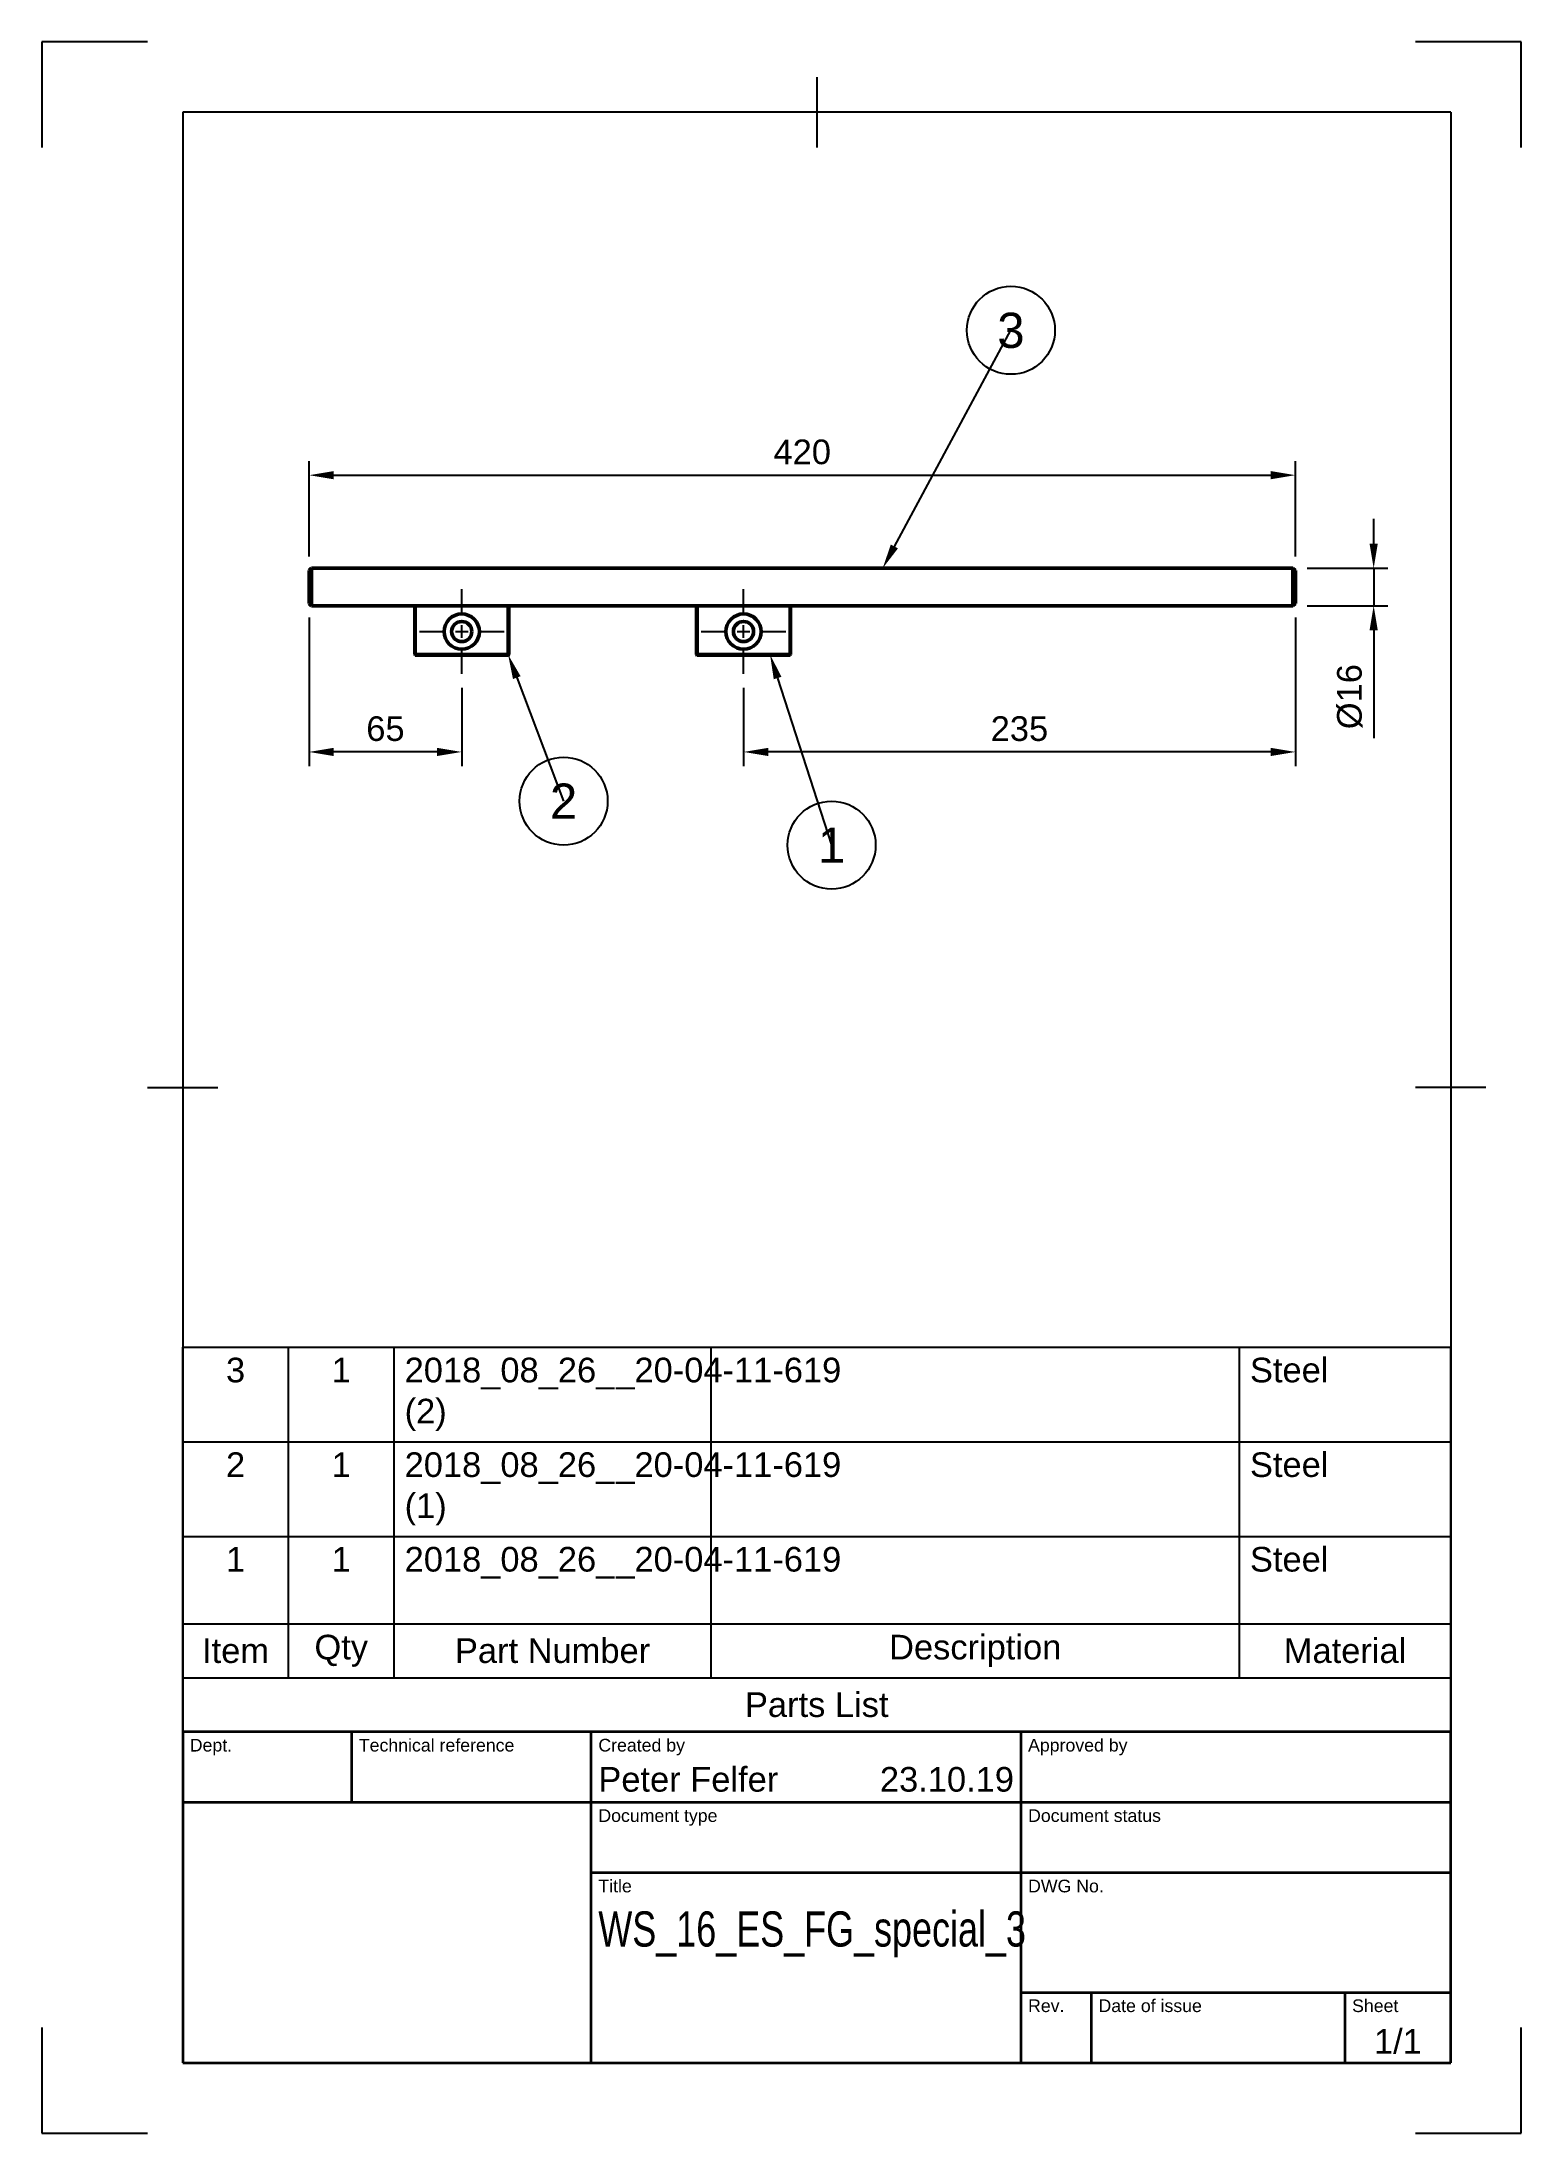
# Model space of a CAD drawing. Header units: millimetres. Extents: x 0 to 210, y 0 to 297.
import ezdxf
from ezdxf import colors
from ezdxf.entities.mleader import LeaderData, LeaderLine
from ezdxf.enums import TextEntityAlignment as Align
from ezdxf.math import Vec2, Vec3

# ---------------------------------------------------------------- set-up
doc = ezdxf.new("R2010")
doc.units = ezdxf.units.MM
doc.header["$LTSCALE"] = 0.75
doc.linetypes.add('CENTER2', pattern=[28.575, 19.05, -3.175, 3.175, -3.175])
for name, color, linetype, lineweight in [('Balloons', 7, 'Continuous', 25), ('Border', 7, 'Continuous', 25), ('FD_Dimensions', 7, 'Continuous', 25), ('Parts Lists', 7, 'Continuous', 25), ('Smart Centers', 7, 'CENTER2', 25), ('TitleBlock', 7, 'Continuous', 35), ('Visible', 7, 'Continuous', 50)]:
    doc.layers.add(name, color=color, linetype=linetype, lineweight=lineweight)
doc.styles.add('FusionTitle', font='')
doc.styles.get("Standard").update_dxf_attribs({"font": 'arial.ttf'})
doc.styles.get('FusionTitle').set_extended_font_data('Arial Unicode MS')
doc.dimstyles.new('Dim-ISO-25', dxfattribs={"dimtxt": 3.5, "dimasz": 3.5, "dimexe": 2, "dimexo": 2, "dimgap": 1.5, "dimtad": 1, "dimzin": 12, "dimdsep": 46, "dimtxsty": 'Standard', "dimcen": 0, "dimazin": 3, "dimtp": 0.1, "dimtm": 0.1, "dimtfac": 0.714, "dimtmove": 0, "dimatfit": 3, "dimfxl": 1, "dimtzin": 12, "dimarcsym": 0})

# ---------------------------------------------------------------- blocks, each defined once
blk = doc.blocks.new('ISO_TITLEBLOCK')
at = {"layer": 'TitleBlock'}
for p, q in [((0, 47), (-180, 47)), ((-180, 47), (-180, 0)), ((-156, 37), (-156, 47)), ((-122, 0), (-122, 47)), ((-61, 0), (-61, 47)), ((0, 0), (0, 47)), ((-180, 37), (0, 37)), ((-122, 27), (0, 27)), ((-61, 10), (0, 10)), ((-51, 0), (-51, 10)), ((-15, 0), (-15, 10)), ((-180, 0), (0, 0))]:
    blk.add_line(p, q, dxfattribs=at)
at = {"layer": 'TitleBlock', "style": 'FusionTitle'}
for s, p in [('Dept.', (-179, 46)), ('Technical reference', (-155, 46)), ('Created by', (-121, 46)), ('Approved by', (-60, 46)), ('Document type', (-121, 36)), ('Document status', (-60, 36)), ('Title', (-121, 26)), ('DWG No.', (-60, 26)), ('Rev.', (-60, 9)), ('Date of issue', (-50, 9)), ('Sheet', (-14, 9))]:
    blk.add_text(s, height=1.8, dxfattribs=at).set_placement(p, align=Align.TOP_LEFT)
for tag, p, height in [('DEPT', (-179, 38.5), 3.5), ('TECHNICAL_REFERENCE', (-155, 38.5), 3.5), ('CREATED_BY', (-121, 38.5), 3.5), ('APPROVED_BY', (-60, 38.5), 3.5), ('DOCUMENT_TYPE', (-121, 28.5), 3.5), ('DOCUMENT_STATUS', (-60, 28.5), 3.5), ('TITLE_1', (-121, 16.5), 5), ('TITLE_2', (-121, 9), 5), ('TITLE_3', (-121, 1.5), 5), ('DATE_OF_ISSUE', (-50, 1.5), 3.5)]:
    blk.add_attdef(tag, p, '', height=height, dxfattribs=at)
for tag, p in [('CREATED_DATE', (-62, 38.5)), ('APPROVED_DATE', (-1, 38.5))]:
    blk.add_attdef(tag, text='', height=3.5, dxfattribs=at).set_placement(p, align=Align.RIGHT)
for tag, height, p in [('DRAWING_NUMBER', 5, (-30.5, 16.6)), ('REV', 3.5, (-56, 3.1)), ('SHEET', 3.5, (-7.5, 3.1))]:
    blk.add_attdef(tag, text='', height=height, dxfattribs=at).set_placement(p, align=Align.MIDDLE)
blk = doc.blocks.new('ISO_A4(P)_SHEET')
at = {"layer": 'Border'}
for p, q in [((15, 297), (0, 297)), ((0, 297), (0, 282)), ((210, 297), (195, 297)), ((210, 282), (210, 297)), ((110, 292), (110, 282)), ((200, 287), (20, 287)), ((20, 287), (20, 10)), ((200, 287), (200, 10)), ((15, 148.5), (25, 148.5)), ((205, 148.5), (195, 148.5)), ((0, 15), (0, 0)), ((210, 0), (210, 15)), ((20, 10), (200, 10)), ((0, 0), (15, 0)), ((195, 0), (210, 0))]:
    blk.add_line(p, q, dxfattribs=at)
blk = doc.blocks.new('*U4')
at = {"layer": 'Smart Centers', "color": 0, "ltscale": 0.75, "transparency": 16777216}
for p, q in [((0, 2.678906), (0, 6)), ((-6, 0), (-2.678906, 0)), ((2.678906, 0), (6, 0)), ((0, -6), (0, -2.678906))]:
    blk.add_line(p, q, dxfattribs=at)
at = {"layer": 'Smart Centers', "color": 0, "linetype": 'Continuous', "ltscale": 0.75, "transparency": 16777216}
for p, q in [((-0.892969, 0), (0.892969, 0)), ((0, -0.892969), (0, 0.892969))]:
    blk.add_line(p, q, dxfattribs=at)
blk = doc.blocks.new('*U5')
at = {"layer": 'Smart Centers', "color": 0, "ltscale": 0.75, "transparency": 16777216}
for p, q in [((0, 2.678906), (0, 6)), ((-6, 0), (-2.678906, 0)), ((2.678906, 0), (6, 0)), ((0, -6), (0, -2.678906))]:
    blk.add_line(p, q, dxfattribs=at)
at = {"layer": 'Smart Centers', "color": 0, "linetype": 'Continuous', "ltscale": 0.75, "transparency": 16777216}
for p, q in [((-0.892969, 0), (0.892969, 0)), ((0, -0.892969), (0, 0.892969))]:
    blk.add_line(p, q, dxfattribs=at)
blk = doc.blocks.new('*D12')
at = {"layer": 'Defpoints', "color": 0, "transparency": 16777216}
for p in [(177.943535, 235.457492), (37.943535, 221.914903), (177.943535, 221.914903)]:
    blk.add_point(p, dxfattribs=at)
at = {"layer": 'FD_Dimensions', "lineweight": -2, "transparency": 16777216}
for p, q in [((37.943535, 223.914903), (37.943535, 237.457492)), ((41.443535, 235.457492), (174.443535, 235.457492)), ((177.943535, 223.914903), (177.943535, 237.457492))]:
    blk.add_line(p, q, dxfattribs=at)
at = {"layer": 'FD_Dimensions', "transparency": 16777216}
for points in [[(41.443535, 236.040826), (41.443535, 234.874159), (37.943535, 235.457492)], [(174.443535, 236.040826), (174.443535, 234.874159), (177.943535, 235.457492)]]:
    blk.add_solid(points, dxfattribs=at)
at = {"layer": 'FD_Dimensions', "color": 0, "transparency": 16777216, "insert": (107.943535, 238.744498), "char_height": 3.5, "attachment_point": 5}
blk.add_mtext('420', dxfattribs=at)
blk = doc.blocks.new('*D13')
at = {"layer": 'Defpoints', "color": 0, "transparency": 16777216}
for p in [(37.943535, 217.248236), (59.610201, 207.248236), (37.943535, 196.153932)]:
    blk.add_point(p, dxfattribs=at)
at = {"layer": 'FD_Dimensions', "lineweight": -2, "transparency": 16777216}
for p, q in [((37.943535, 215.248236), (37.943535, 194.153932)), ((59.610201, 205.248236), (59.610201, 194.153932)), ((56.110201, 196.153932), (41.443535, 196.153932))]:
    blk.add_line(p, q, dxfattribs=at)
at = {"layer": 'FD_Dimensions', "transparency": 16777216}
for points in [[(41.443535, 196.737266), (41.443535, 195.570599), (37.943535, 196.153932)], [(56.110201, 196.737266), (56.110201, 195.570599), (59.610201, 196.153932)]]:
    blk.add_solid(points, dxfattribs=at)
at = {"layer": 'FD_Dimensions', "color": 0, "transparency": 16777216, "insert": (48.776868, 199.440938), "char_height": 3.5, "attachment_point": 5}
blk.add_mtext('65', dxfattribs=at)
blk = doc.blocks.new('*D14')
at = {"layer": 'Defpoints', "color": 0, "transparency": 16777216}
for p in [(177.943535, 217.248236), (99.610201, 207.248236), (99.610201, 196.153932)]:
    blk.add_point(p, dxfattribs=at)
at = {"layer": 'FD_Dimensions', "lineweight": -2, "transparency": 16777216}
for p, q in [((177.943535, 215.248236), (177.943535, 194.153932)), ((99.610201, 205.248236), (99.610201, 194.153932)), ((174.443535, 196.153932), (103.110201, 196.153932))]:
    blk.add_line(p, q, dxfattribs=at)
at = {"layer": 'FD_Dimensions', "transparency": 16777216}
for points in [[(103.110201, 196.737266), (103.110201, 195.570599), (99.610201, 196.153932)], [(174.443535, 196.737266), (174.443535, 195.570599), (177.943535, 196.153932)]]:
    blk.add_solid(points, dxfattribs=at)
at = {"layer": 'FD_Dimensions', "color": 0, "transparency": 16777216, "insert": (138.776868, 199.442131), "char_height": 3.5, "attachment_point": 5}
blk.add_mtext('235', dxfattribs=at)
blk = doc.blocks.new('*T9')
at = {"layer": 'Parts Lists', "color": 0, "linetype": 'ByBlock', "lineweight": -2, "transparency": 16777216}
for p, q in [((0, 54.627672), (180, 54.627672)), ((0, 0), (0, 54.627672)), ((15, 7.666667), (15, 54.627672)), ((30, 7.666667), (30, 54.627672)), ((75, 7.666667), (75, 54.627672)), ((150, 7.666667), (150, 54.627672)), ((180, 0), (180, 54.627672)), ((0, 41.191337), (180, 41.191337)), ((0, 27.755002), (180, 27.755002)), ((0, 15.333333), (180, 15.333333)), ((0, 7.666667), (180, 7.666667)), ((0, 0), (180, 0))]:
    blk.add_line(p, q, dxfattribs=at)
at = {"layer": 'Parts Lists', "color": 0, "transparency": 16777216, "char_height": 3.5}
for s, insert, width, attachment_point in [('3', (7.5, 53.127672), 12, 2), ('1', (22.5, 53.127672), 12, 2), ('2018_08_26__20-04-11-619 (2)', (31.5, 53.127672), 42, 1), ('Steel', (151.5, 53.127672), 27, 1), ('2', (7.5, 39.691337), 12, 2), ('1', (22.5, 39.691337), 12, 2), ('2018_08_26__20-04-11-619 (1)', (31.5, 39.691337), 42, 1), ('Steel', (151.5, 39.691337), 27, 1), ('1', (7.5, 26.255002), 12, 2), ('1', (22.5, 26.255002), 12, 2), ('2018_08_26__20-04-11-619', (31.5, 26.255002), 42, 1), ('Steel', (151.5, 26.255002), 27, 1), ('Item', (7.5, 11.5), 12, 5), ('Qty', (22.5, 11.5), 12, 5), ('Part Number', (52.5, 11.5), 42, 5), ('Description', (112.5, 11.5), 72, 5), ('Material', (165, 11.5), 27, 5), ('Parts List', (90, 3.833333), 177, 5)]:
    blk.add_mtext(s, dxfattribs=dict(at, insert=insert, width=width, attachment_point=attachment_point))
blk = doc.blocks.new('ISO_BALLOON_CIRCULAR_50')
at = {"transparency": 16777216}
blk.add_circle((0, 0), 6.25, dxfattribs=at)
blk.add_attdef('ITEMID', text='', height=5, dxfattribs=at).set_placement((0, 0), align=Align.MIDDLE_CENTER)
blk = doc.blocks.new('*D15')
at = {"layer": 'Defpoints', "color": 0, "transparency": 16777216}
for p in [(177.610201, 222.248236), (177.610201, 216.914903), (189.063126, 216.914903)]:
    blk.add_point(p, dxfattribs=at)
at = {"layer": 'FD_Dimensions', "lineweight": -2, "transparency": 16777216}
for p, q in [((189.063126, 225.748236), (189.063126, 229.248236)), ((179.610201, 222.248236), (191.063126, 222.248236)), ((189.063126, 222.248236), (189.063126, 216.914903)), ((179.610201, 216.914903), (191.063126, 216.914903)), ((189.063126, 213.414903), (189.063126, 198.095667))]:
    blk.add_line(p, q, dxfattribs=at)
at = {"layer": 'FD_Dimensions', "transparency": 16777216}
for points in [[(188.479793, 225.748236), (189.64646, 225.748236), (189.063126, 222.248236)], [(188.479793, 213.414903), (189.64646, 213.414903), (189.063126, 216.914903)]]:
    blk.add_solid(points, dxfattribs=at)
at = {"layer": 'FD_Dimensions', "color": 0, "transparency": 16777216, "insert": (185.678235, 204.005285), "char_height": 3.5, "attachment_point": 5, "rotation": 90}
blk.add_mtext('%%C16', dxfattribs=at)

msp = doc.modelspace()

# ---------------------------------------------------------------- linework, layer by layer
at = {"layer": 'Visible'}
for p, q in [((37.943535, 221.914903), (38.276868, 222.248236)), ((37.943535, 217.248236), (37.943535, 221.914903)), ((38.276868, 222.248236), (38.276868, 216.914903)), ((38.276868, 222.248236), (177.610201, 222.248236)), ((177.610201, 216.914903), (177.610201, 222.248236)), ((177.943535, 221.914903), (177.610201, 222.248236)), ((177.943535, 221.914903), (177.943535, 217.248236)), ((37.943535, 217.248236), (38.276868, 216.914903)), ((38.276868, 216.914903), (177.610201, 216.914903)), ((52.943535, 209.98157), (52.943535, 216.914903)), ((53.010201, 216.914903), (53.010201, 210.009184)), ((66.210201, 210.009184), (66.210201, 216.914903)), ((66.276868, 216.914903), (66.276868, 209.98157)), ((92.943535, 209.98157), (92.943535, 216.914903)), ((93.010201, 216.914903), (93.010201, 210.009184)), ((106.210201, 210.009184), (106.210201, 216.914903)), ((106.276868, 216.914903), (106.276868, 209.98157)), ((177.943535, 217.248236), (177.610201, 216.914903)), ((52.943535, 209.98157), (53.010201, 210.009184)), ((53.010201, 209.914903), (52.943535, 209.98157)), ((53.010201, 210.009184), (53.037816, 209.98157)), ((53.037816, 209.98157), (53.010201, 209.914903)), ((66.210201, 209.914903), (53.010201, 209.914903)), ((53.037816, 209.98157), (66.182587, 209.98157)), ((66.182587, 209.98157), (66.210201, 210.009184)), ((66.210201, 209.914903), (66.182587, 209.98157)), ((66.210201, 210.009184), (66.276868, 209.98157)), ((66.276868, 209.98157), (66.210201, 209.914903)), ((92.943535, 209.98157), (93.010201, 210.009184)), ((93.010201, 209.914903), (92.943535, 209.98157)), ((93.010201, 210.009184), (93.037816, 209.98157)), ((93.037816, 209.98157), (93.010201, 209.914903)), ((106.210201, 209.914903), (93.010201, 209.914903)), ((93.037816, 209.98157), (106.182587, 209.98157)), ((106.182587, 209.98157), (106.210201, 210.009184)), ((106.210201, 209.914903), (106.182587, 209.98157)), ((106.210201, 210.009184), (106.276868, 209.98157)), ((106.276868, 209.98157), (106.210201, 209.914903))]:
    msp.add_line(p, q, dxfattribs=at)
at = {"layer": 'Visible', "extrusion": (0, 0, -1)}
for centre in [(-59.610201, 213.248236), (-99.610201, 213.248236)]:
    msp.add_circle(centre, 2.5, dxfattribs=at)
at = {"layer": 'Visible'}
for centre in [(59.610201, 213.248236), (99.610201, 213.248236)]:
    msp.add_circle(centre, 1.433333, dxfattribs=at)

# ---------------------------------------------------------------- block references
msp.add_blockref('*T9', (20, 57))
at = {"layer": 'Border'}
msp.add_blockref('ISO_A4(P)_SHEET', (0, 0), dxfattribs=at)
at = {"layer": 'Smart Centers', "ltscale": 0.75}
for name, p in [('*U4', (59.610201, 213.248236)), ('*U5', (99.610201, 213.248236))]:
    msp.add_blockref(name, p, dxfattribs=at)
at = {"layer": 'TitleBlock'}
ref = msp.add_blockref('ISO_TITLEBLOCK', (200, 10), dxfattribs=at)
ref.add_attrib('CREATED_DATE', '23.10.19', dxfattribs={"height": 3.5, "style": 'FusionTitle'}).set_placement((138, 48.5), align=Align.RIGHT)
ref.add_attrib('SHEET', '1/1', dxfattribs={"height": 3.5, "style": 'FusionTitle'}).set_placement((192.5, 13.1), align=Align.MIDDLE)
ref.add_attrib('TITLE_1', 'WS_16_ES_FG_special_3', (79, 26.5), dxfattribs={"height": 5, "style": 'FusionTitle', "width": 0.730686})
ref.add_attrib('CREATED_BY', 'Peter Felfer', (79, 48.5), dxfattribs={"height": 3.5, "style": 'FusionTitle'})

# ---------------------------------------------------------------- dimensions: what is measured, and where the dimension line sits
at = {"layer": 'FD_Dimensions'}
for base, p1, p2, picture, middle in [((177.943535, 235.457492), (37.943535, 221.914903), (177.943535, 221.914903), '*D12', (107.943535, 238.744498)), ((37.943535, 196.153932), (59.610201, 207.248236), (37.943535, 217.248236), '*D13', (48.776868, 199.440938))]:
    dim = msp.add_linear_dim(base=base, p1=p1, p2=p2, angle=180, dimstyle='Dim-ISO-25', override={"dimlfac": 3, "dimclrd": 256, "dimclre": 256}, dxfattribs=at)
    dim.commit()
    dim.dimension.update_dxf_attribs({"geometry": picture, "text_midpoint": middle})
dim = msp.add_linear_dim(base=(189.063126, 216.914903), p1=(177.610201, 222.248236), p2=(177.610201, 216.914903), angle=90, text='%%C<>', dimstyle='Dim-ISO-25', override={"dimlfac": 3, "dimclrd": 256, "dimclre": 256}, dxfattribs=at)
dim.commit()
dim.dimension.update_dxf_attribs({"geometry": '*D15', "text_midpoint": (185.678235, 204.005285)})
dim = msp.add_linear_dim(base=(99.610201, 196.153932), p1=(177.943535, 217.248236), p2=(99.610201, 207.248236), dimstyle='Dim-ISO-25', override={"dimlfac": 3, "dimclrd": 256, "dimclre": 256}, dxfattribs=at)
dim.commit()
dim.dimension.update_dxf_attribs({"geometry": '*D14', "text_midpoint": (138.776868, 199.442131)})

# ---------------------------------------------------------------- leaders
at = {"layer": 'Balloons'}
ml = msp.add_multileader_block('Standard', dxfattribs=at)
ml.set_content('ISO_BALLOON_CIRCULAR_50', color=256)
ml.set_attribute('ITEMID', '3', width=0)
ml.set_leader_properties()
ml.build(insert=Vec2(0, 0))
ml.multileader.update_dxf_attribs({"has_dogleg": 0, "arrow_head_size": 3.5, "block_connection_type": 1})
ctx = ml.context
ctx.base_point, ctx.char_height, ctx.arrow_head_size = Vec3(137.568456, 256.031265), 3.5, 3.5
ctx.attachment_type = 1
notes = []
notes.append((ctx, [(0, (1, 1, 0), (129.568456, 256.031265), (1, 0), 8, [(0, [(119.364018, 222.248236)], 0, [])])]))
ctx.block.insert = Vec3(137.568456, 256.031265)
ml = msp.add_multileader_block('Standard', dxfattribs=at)
ml.set_content('ISO_BALLOON_CIRCULAR_50', color=256)
ml.set_attribute('ITEMID', '2', width=0)
ml.set_leader_properties()
ml.build(insert=Vec2(0, 0))
ml.multileader.update_dxf_attribs({"has_dogleg": 0, "arrow_head_size": 3.5, "block_connection_type": 1})
ctx = ml.context
ctx.base_point, ctx.char_height, ctx.arrow_head_size = Vec3(74.068776, 189.164903), 3.5, 3.5
ctx.attachment_type = 1
notes.append((ctx, [(0, (1, 1, 0), (66.068776, 189.164903), (1, 0), 8, [(0, [(66.182587, 209.98157)], 0, [])])]))
ctx.block.insert = Vec3(74.068776, 189.164903)
ml = msp.add_multileader_block('Standard', dxfattribs=at)
ml.set_content('ISO_BALLOON_CIRCULAR_50', color=256)
ml.set_attribute('ITEMID', '1', width=0)
ml.set_leader_properties()
ml.build(insert=Vec2(0, 0))
ml.multileader.update_dxf_attribs({"has_dogleg": 0, "arrow_head_size": 3.5, "block_connection_type": 1})
ctx = ml.context
ctx.base_point, ctx.char_height, ctx.arrow_head_size = Vec3(112.110201, 182.914903), 3.5, 3.5
ctx.attachment_type = 1
notes.append((ctx, [(0, (1, 1, 0), (104.110201, 182.914903), (1, 0), 8, [(0, [(103.37348, 209.98157)], 0, [])])]))
ctx.block.insert = Vec3(112.110201, 182.914903)
for ctx, leaders in notes:
    for number, flags, end, landing, length, lines in leaders:
        leader = LeaderData()
        leader.index, (leader.has_last_leader_line, leader.has_dogleg_vector, leader.attachment_direction) = number, flags
        leader.last_leader_point, leader.dogleg_vector, leader.dogleg_length = Vec3(end), Vec3(landing), length
        for number, points, colour, breaks in lines:
            line = LeaderLine()
            line.index, line.vertices, line.color, line.breaks = number, Vec3.list(points), colors.encode_raw_color(colour), breaks
            leader.lines.append(line)
        ctx.leaders.append(leader)

doc.saveas('drawing.dxf')
